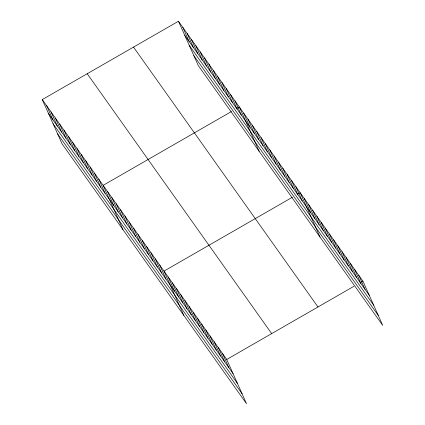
<?xml version="1.0" encoding="UTF-8"?>
<svg xmlns="http://www.w3.org/2000/svg" width="425" height="425" viewBox="0 0 425 425"><rect width="100%" height="100%" fill="white"/><g stroke="black" fill="none" stroke-linecap="round" stroke-linejoin="round"><path stroke-width="0.64" d="M42.272 99.583L226.722 359.46L246.537 403.75L62.087 143.873L42.272 99.583L178.463 21.25L362.913 281.127L382.728 325.417L198.278 65.54L178.463 21.25M231.466 111.531L103.142 185.343L122.953 229.633M236.523 108.625L239.333 107.01L259.144 151.3M292.336 197.29L164.013 271.102L183.823 315.392M297.394 194.384L300.199 192.769L320.014 237.06M226.722 359.46L353.924 286.296M360.108 282.742L362.913 281.127M184.801 35.413L369.251 295.29M189.247 45.353L373.697 305.23M193.832 55.601L378.282 315.472M133.519 47.101L317.969 306.978M87.215 73.732L271.665 333.609M48.609 113.746L233.059 373.623M53.056 123.686L237.506 383.562M57.641 133.933L242.091 393.805M358.732 275.235L365.07 289.398M354.551 269.344L360.889 283.507M350.37 263.452L356.708 277.615M346.189 257.566L352.527 271.729M342.008 251.674L348.346 265.837M337.827 245.783L344.165 259.946M333.646 239.891L339.984 254.054M329.465 234L335.803 248.163M325.284 228.113L331.622 242.277M321.103 222.222L327.441 236.385M316.922 216.33L323.26 230.493M312.742 210.439L319.079 224.602M308.561 204.547L314.898 218.71M304.38 198.661L310.717 212.819M295.853 186.644L302.191 200.807M291.507 180.519L297.84 194.682M287.157 174.393L293.494 188.557M282.811 168.263L289.143 182.426M278.46 162.137L284.798 176.301M274.114 156.012L280.452 170.175M269.769 149.887L276.101 164.05M265.418 143.762L271.756 157.925M261.072 137.636L267.405 151.799M256.721 131.511L263.059 145.674M252.376 125.386L258.713 139.549M248.03 119.26L254.363 133.423M243.679 113.135L250.017 127.298M234.982 100.884L241.32 115.047M230.637 94.759L236.975 108.922M226.291 88.634L232.624 102.797M221.94 82.508L228.278 96.672M217.595 76.383L223.927 90.546M213.244 70.252L219.582 84.416M208.898 64.127L215.236 78.29M204.553 58.002L210.885 72.165M200.202 51.877L206.539 66.04M195.856 45.751L202.188 59.914M191.505 39.626L197.843 53.789M187.159 33.501L193.497 47.664M182.814 27.375L189.146 41.538M222.541 353.568L228.878 367.731M218.36 347.677L224.697 361.84M214.179 341.785L220.517 355.948M209.998 335.899L216.336 350.062M205.817 330.007L212.155 344.17M201.636 324.116L207.974 338.279M197.455 318.224L203.793 332.387M193.274 312.332L199.612 326.496M189.093 306.446L195.431 320.604M184.912 300.555L191.25 314.718M180.731 294.663L187.069 308.826M176.55 288.772L182.888 302.935M172.369 282.88L178.707 297.043M168.188 276.994L174.526 291.152M159.662 264.977L166 279.14M155.316 258.852L161.649 273.015M150.965 252.726L157.303 266.884M146.62 246.596L152.952 260.759M142.274 240.47L148.607 254.633M137.923 234.345L144.261 248.508M133.577 228.22L139.91 242.383M129.227 222.094L135.564 236.258M124.881 215.969L131.213 230.132M120.535 209.844L126.868 224.007M116.184 203.718L122.522 217.882M111.839 197.593L118.171 211.756M107.488 191.468L113.826 205.631M98.797 179.217L105.129 193.38M94.446 173.092L100.783 187.255M90.1 166.967L96.433 181.13M85.749 160.841L92.087 175.004M81.403 154.716L87.736 168.879M77.058 148.585L83.39 162.748M72.707 142.46L79.045 156.623M68.361 136.335L74.694 150.498M64.01 130.209L70.348 144.373M59.665 124.084L65.997 138.247M55.319 117.959L61.652 132.122M50.968 111.833L57.306 125.997M46.623 105.708L52.955 119.871"/></g></svg>
